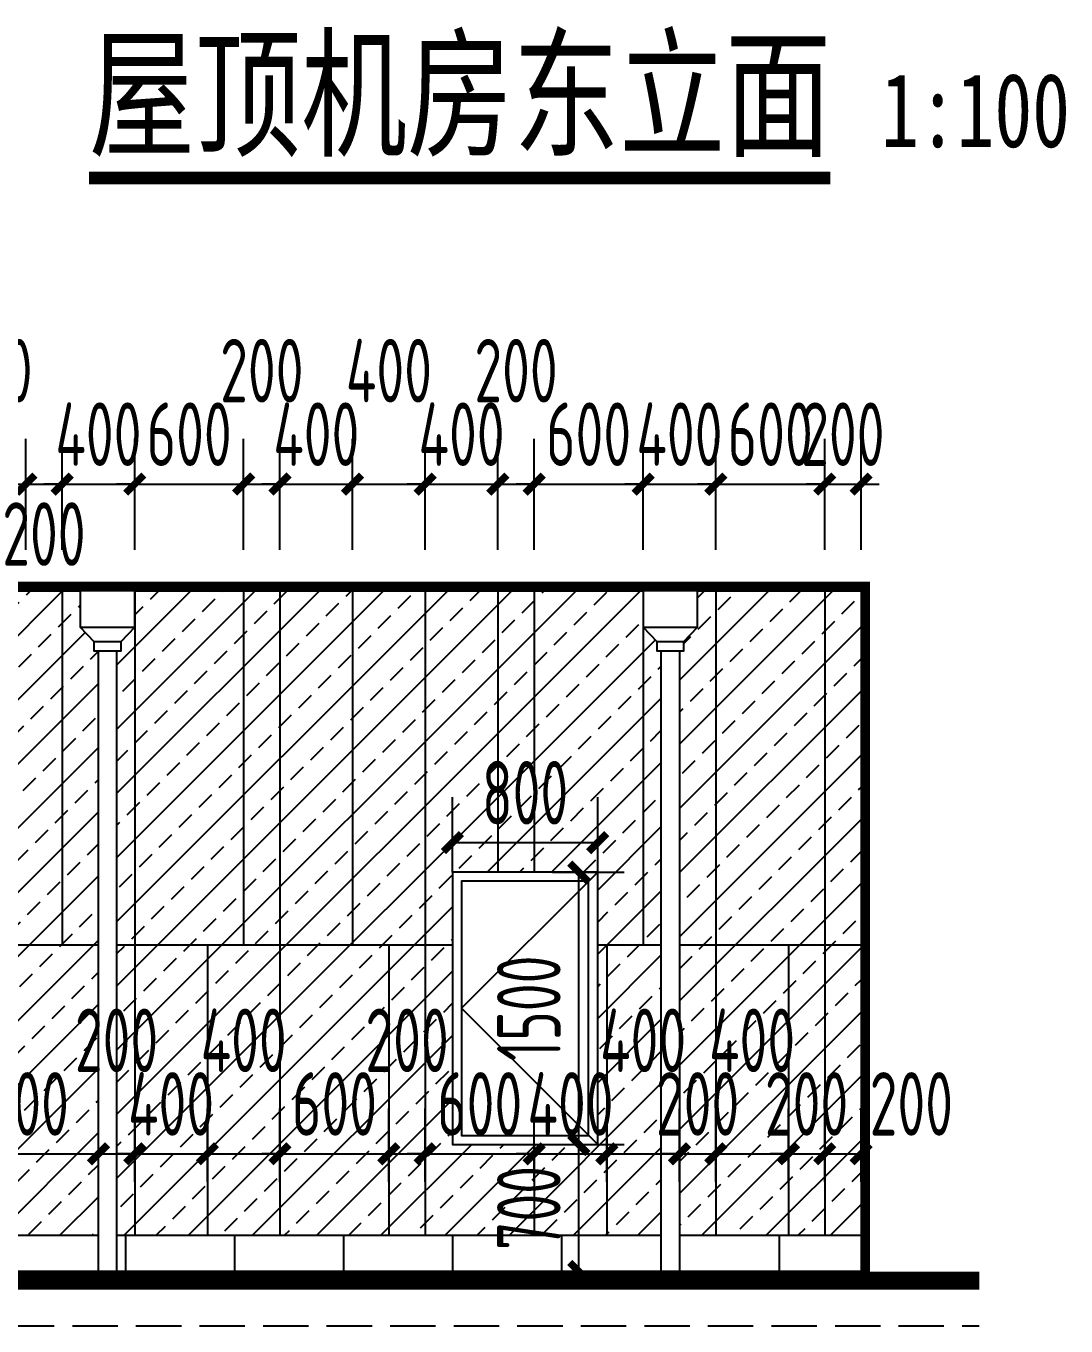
# Model space of a CAD drawing. Extents: x -863035 to 270371, y -8918 to 240488.
# Drawn here: x 214719 to 220447, y 148132 to 155293 of the extents above; entities that cross this region are included whole.
import ezdxf

# ---------------------------------------------------------------- set-up
doc = ezdxf.new("R2010")
doc.units = 0
doc.header["$LTSCALE"] = 1000
doc.header["$MEASUREMENT"] = 0
doc.linetypes.add('109-34 轴网$0$L1$0$$AUDIT_BAD_LTYPE1', pattern=[0])
doc.linetypes.add('DASH', pattern=[0.35, 0.25, -0.1])
for name, color, linetype in [('01-标注_尺寸', 124, 'Continuous'), ('02-TEXT_标注', 130, 'Continuous'), ('05-填充_156', 156, 'Continuous'), ('A-C_窗', 140, 'Continuous'), ('DIM_SYMB', 3, 'Continuous'), ('E-墙面分格', 146, 'Continuous'), ('E-立面轮廓', 241, 'Continuous'), ('E_STRM', 7, 'Continuous')]:
    doc.layers.add(name, color=color, linetype=linetype)
doc.styles.add('_TCH_DIM_T3', font='ROS1', dxfattribs={"width": 0.75, "bigfont": 'JD'})
doc.styles.get("Standard").update_dxf_attribs({"font": 'STXIHEI.TTF', "width": 0.75})
doc.dimstyles.new('_TCH_ARCH&&100', dxfattribs={"dimtxt": 350, "dimasz": 100, "dimexe": 250, "dimexo": 300, "dimgap": 100, "dimtad": 1, "dimdec": 0, "dimzin": 0, "dimdsep": 46, "dimtxsty": '_TCH_DIM_T3', "dimblk": 'ARCHTICK', "dimcen": 0.09, "dimclrt": 7, "dimazin": 2, "dimtfac": 1, "dimtdec": 0, "dimtix": 1, "dimtmove": 2, "dimatfit": 3, "dimfxl": 0, "dimtolj": 1, "dimtzin": 0, "dimarcsym": 0})

# ---------------------------------------------------------------- blocks, each defined once
blk = doc.blocks.new('JDLKSAJDLAKSDOW')
at = {"layer": 'A-C_窗', "linetype": '109-34 轴网$0$L1$0$$AUDIT_BAD_LTYPE1'}
for points in [[(-318023.8, 268749.4), (-318823.8, 268749.4), (-318823.8, 267249.4), (-318023.8, 267249.4)], [(-318073.8, 268699.4), (-318773.8, 268699.4), (-318773.8, 267299.4), (-318073.8, 267299.4)]]:
    blk.add_lwpolyline(points, close=True, dxfattribs=at)
blk.add_lwpolyline([(-318023.8, 268749.4), (-318773.8, 267999.4), (-318023.8, 267249.4)], dxfattribs=at)
blk = doc.blocks.new('_ArchTick')
at = {"color": 0, "linetype": 'ByBlock', "const_width": 0.4}
blk.add_lwpolyline([(-0.5, -0.5), (0.5, 0.5)], dxfattribs=at)
blk = doc.blocks.new('*D2083')
at = {"layer": '01-标注_尺寸', "color": 0, "lineweight": -2, "transparency": 16777216}
for p, q in [((214318, 152408.2), (214318, 153019.5)), ((214718, 152408.2), (214718, 153019.5)), ((214318, 152769.5), (214718, 152769.5))]:
    blk.add_line(p, q, dxfattribs=at)
at = {"layer": 'Defpoints', "color": 0, "transparency": 16777216}
for p in [(214718, 152769.5), (214318, 152108.2), (214718, 152108.2)]:
    blk.add_point(p, dxfattribs=at)
at = {"layer": '01-标注_尺寸', "color": 0, "lineweight": -2, "transparency": 16777216, "xscale": 100, "yscale": 100, "zscale": 100, "rotation": 180}
blk.add_blockref('_ArchTick', (214318, 152769.5), dxfattribs=at)
at = {"layer": '01-标注_尺寸', "color": 0, "lineweight": -2, "transparency": 16777216, "xscale": 100, "yscale": 100, "zscale": 100}
blk.add_blockref('_ArchTick', (214718, 152769.5), dxfattribs=at)
at = {"layer": '01-标注_尺寸', "color": 7, "transparency": 16777216, "insert": (214518, 153394.5), "char_height": 350, "attachment_point": 5, "style": '_TCH_DIM_T3'}
blk.add_mtext('\\A1;400', dxfattribs=at)
blk = doc.blocks.new('*D2084')
at = {"layer": '01-标注_尺寸', "color": 0, "lineweight": -2, "transparency": 16777216}
for p, q in [((214718, 152408.2), (214718, 153019.5)), ((214918, 152408.2), (214918, 153019.5)), ((214718, 152769.5), (214918, 152769.5))]:
    blk.add_line(p, q, dxfattribs=at)
at = {"layer": 'Defpoints', "color": 0, "transparency": 16777216}
for p in [(214918, 152769.5), (214718, 152108.2), (214918, 152108.2)]:
    blk.add_point(p, dxfattribs=at)
at = {"layer": '01-标注_尺寸', "color": 0, "lineweight": -2, "transparency": 16777216, "xscale": 100, "yscale": 100, "zscale": 100, "rotation": 180}
blk.add_blockref('_ArchTick', (214718, 152769.5), dxfattribs=at)
at = {"layer": '01-标注_尺寸', "color": 0, "lineweight": -2, "transparency": 16777216, "xscale": 100, "yscale": 100, "zscale": 100}
blk.add_blockref('_ArchTick', (214918, 152769.5), dxfattribs=at)
at = {"layer": '01-标注_尺寸', "color": 7, "transparency": 16777216, "insert": (214818, 152494.5), "char_height": 350, "attachment_point": 5, "style": '_TCH_DIM_T3'}
blk.add_mtext('\\A1;200', dxfattribs=at)
blk = doc.blocks.new('*D2085')
at = {"layer": '01-标注_尺寸', "color": 0, "lineweight": -2, "transparency": 16777216}
for p, q in [((214918, 152408.2), (214918, 153019.5)), ((215318, 152408.2), (215318, 153019.5)), ((214918, 152769.5), (214818, 152769.5)), ((214918, 152769.5), (215318, 152769.5)), ((215318, 152769.5), (215418, 152769.5))]:
    blk.add_line(p, q, dxfattribs=at)
at = {"layer": 'Defpoints', "color": 0, "transparency": 16777216}
for p in [(215318, 152769.5), (214918, 152108.2), (215318, 152108.2)]:
    blk.add_point(p, dxfattribs=at)
at = {"layer": '01-标注_尺寸', "color": 0, "lineweight": -2, "transparency": 16777216, "xscale": 100, "yscale": 100, "zscale": 100}
blk.add_blockref('_ArchTick', (214918, 152769.5), dxfattribs=at)
at = {"layer": '01-标注_尺寸', "color": 0, "lineweight": -2, "transparency": 16777216, "xscale": 100, "yscale": 100, "zscale": 100, "rotation": 180}
blk.add_blockref('_ArchTick', (215318, 152769.5), dxfattribs=at)
at = {"layer": '01-标注_尺寸', "color": 7, "transparency": 16777216, "insert": (215118, 153044.5), "char_height": 350, "attachment_point": 5, "style": '_TCH_DIM_T3'}
blk.add_mtext('\\A1;400', dxfattribs=at)
blk = doc.blocks.new('*D2086')
at = {"layer": '01-标注_尺寸', "color": 0, "lineweight": -2, "transparency": 16777216}
for p, q in [((215318, 152408.2), (215318, 153019.5)), ((215918, 152408.2), (215918, 153019.5)), ((215318, 152769.5), (215218, 152769.5)), ((215318, 152769.5), (215918, 152769.5)), ((215918, 152769.5), (216018, 152769.5))]:
    blk.add_line(p, q, dxfattribs=at)
at = {"layer": 'Defpoints', "color": 0, "transparency": 16777216}
for p in [(215918, 152769.5), (215318, 152108.2), (215918, 152108.2)]:
    blk.add_point(p, dxfattribs=at)
at = {"layer": '01-标注_尺寸', "color": 0, "lineweight": -2, "transparency": 16777216, "xscale": 100, "yscale": 100, "zscale": 100}
blk.add_blockref('_ArchTick', (215318, 152769.5), dxfattribs=at)
at = {"layer": '01-标注_尺寸', "color": 0, "lineweight": -2, "transparency": 16777216, "xscale": 100, "yscale": 100, "zscale": 100, "rotation": 180}
blk.add_blockref('_ArchTick', (215918, 152769.5), dxfattribs=at)
at = {"layer": '01-标注_尺寸', "color": 7, "transparency": 16777216, "insert": (215618, 153044.5), "char_height": 350, "attachment_point": 5, "style": '_TCH_DIM_T3'}
blk.add_mtext('\\A1;600', dxfattribs=at)
blk = doc.blocks.new('*D2087')
at = {"layer": '01-标注_尺寸', "color": 0, "lineweight": -2, "transparency": 16777216}
for p, q in [((215918, 152408.2), (215918, 153019.5)), ((216118, 152408.2), (216118, 153019.5)), ((215918, 152769.5), (216118, 152769.5))]:
    blk.add_line(p, q, dxfattribs=at)
at = {"layer": 'Defpoints', "color": 0, "transparency": 16777216}
for p in [(216118, 152769.5), (215918, 152108.2), (216118, 152108.2)]:
    blk.add_point(p, dxfattribs=at)
at = {"layer": '01-标注_尺寸', "color": 0, "lineweight": -2, "transparency": 16777216, "xscale": 100, "yscale": 100, "zscale": 100, "rotation": 180}
blk.add_blockref('_ArchTick', (215918, 152769.5), dxfattribs=at)
at = {"layer": '01-标注_尺寸', "color": 0, "lineweight": -2, "transparency": 16777216, "xscale": 100, "yscale": 100, "zscale": 100}
blk.add_blockref('_ArchTick', (216118, 152769.5), dxfattribs=at)
at = {"layer": '01-标注_尺寸', "color": 7, "transparency": 16777216, "insert": (216018, 153394.5), "char_height": 350, "attachment_point": 5, "style": '_TCH_DIM_T3'}
blk.add_mtext('\\A1;200', dxfattribs=at)
blk = doc.blocks.new('*D2088')
at = {"layer": '01-标注_尺寸', "color": 0, "lineweight": -2, "transparency": 16777216}
for p, q in [((216118, 152408.2), (216118, 153019.5)), ((216518, 152408.2), (216518, 153019.5)), ((216118, 152769.5), (216018, 152769.5)), ((216118, 152769.5), (216518, 152769.5)), ((216518, 152769.5), (216618, 152769.5))]:
    blk.add_line(p, q, dxfattribs=at)
at = {"layer": 'Defpoints', "color": 0, "transparency": 16777216}
for p in [(216518, 152769.5), (216118, 152108.2), (216518, 152108.2)]:
    blk.add_point(p, dxfattribs=at)
at = {"layer": '01-标注_尺寸', "color": 0, "lineweight": -2, "transparency": 16777216, "xscale": 100, "yscale": 100, "zscale": 100}
blk.add_blockref('_ArchTick', (216118, 152769.5), dxfattribs=at)
at = {"layer": '01-标注_尺寸', "color": 0, "lineweight": -2, "transparency": 16777216, "xscale": 100, "yscale": 100, "zscale": 100, "rotation": 180}
blk.add_blockref('_ArchTick', (216518, 152769.5), dxfattribs=at)
at = {"layer": '01-标注_尺寸', "color": 7, "transparency": 16777216, "insert": (216318, 153044.5), "char_height": 350, "attachment_point": 5, "style": '_TCH_DIM_T3'}
blk.add_mtext('\\A1;400', dxfattribs=at)
blk = doc.blocks.new('*D2089')
at = {"layer": '01-标注_尺寸', "color": 0, "lineweight": -2, "transparency": 16777216}
for p, q in [((216518, 152408.2), (216518, 153019.5)), ((216918, 152408.2), (216918, 153019.5)), ((216518, 152769.5), (216918, 152769.5))]:
    blk.add_line(p, q, dxfattribs=at)
at = {"layer": 'Defpoints', "color": 0, "transparency": 16777216}
for p in [(216918, 152769.5), (216518, 152108.2), (216918, 152108.2)]:
    blk.add_point(p, dxfattribs=at)
at = {"layer": '01-标注_尺寸', "color": 0, "lineweight": -2, "transparency": 16777216, "xscale": 100, "yscale": 100, "zscale": 100, "rotation": 180}
blk.add_blockref('_ArchTick', (216518, 152769.5), dxfattribs=at)
at = {"layer": '01-标注_尺寸', "color": 0, "lineweight": -2, "transparency": 16777216, "xscale": 100, "yscale": 100, "zscale": 100}
blk.add_blockref('_ArchTick', (216918, 152769.5), dxfattribs=at)
at = {"layer": '01-标注_尺寸', "color": 7, "transparency": 16777216, "insert": (216718, 153394.5), "char_height": 350, "attachment_point": 5, "style": '_TCH_DIM_T3'}
blk.add_mtext('\\A1;400', dxfattribs=at)
blk = doc.blocks.new('*D2090')
at = {"layer": '01-标注_尺寸', "color": 0, "lineweight": -2, "transparency": 16777216}
for p, q in [((216918, 152408.2), (216918, 153019.5)), ((217318, 152408.2), (217318, 153019.5)), ((216918, 152769.5), (216818, 152769.5)), ((216918, 152769.5), (217318, 152769.5)), ((217318, 152769.5), (217418, 152769.5))]:
    blk.add_line(p, q, dxfattribs=at)
at = {"layer": 'Defpoints', "color": 0, "transparency": 16777216}
for p in [(217318, 152769.5), (216918, 152108.2), (217318, 152108.2)]:
    blk.add_point(p, dxfattribs=at)
at = {"layer": '01-标注_尺寸', "color": 0, "lineweight": -2, "transparency": 16777216, "xscale": 100, "yscale": 100, "zscale": 100}
blk.add_blockref('_ArchTick', (216918, 152769.5), dxfattribs=at)
at = {"layer": '01-标注_尺寸', "color": 0, "lineweight": -2, "transparency": 16777216, "xscale": 100, "yscale": 100, "zscale": 100, "rotation": 180}
blk.add_blockref('_ArchTick', (217318, 152769.5), dxfattribs=at)
at = {"layer": '01-标注_尺寸', "color": 7, "transparency": 16777216, "insert": (217118, 153044.5), "char_height": 350, "attachment_point": 5, "style": '_TCH_DIM_T3'}
blk.add_mtext('\\A1;400', dxfattribs=at)
blk = doc.blocks.new('*D2091')
at = {"layer": '01-标注_尺寸', "color": 0, "lineweight": -2, "transparency": 16777216}
for p, q in [((217318, 152408.2), (217318, 153019.5)), ((217518, 152408.2), (217518, 153019.5)), ((217318, 152769.5), (217518, 152769.5))]:
    blk.add_line(p, q, dxfattribs=at)
at = {"layer": 'Defpoints', "color": 0, "transparency": 16777216}
for p in [(217518, 152769.5), (217318, 152108.2), (217518, 152108.2)]:
    blk.add_point(p, dxfattribs=at)
at = {"layer": '01-标注_尺寸', "color": 0, "lineweight": -2, "transparency": 16777216, "xscale": 100, "yscale": 100, "zscale": 100, "rotation": 180}
blk.add_blockref('_ArchTick', (217318, 152769.5), dxfattribs=at)
at = {"layer": '01-标注_尺寸', "color": 0, "lineweight": -2, "transparency": 16777216, "xscale": 100, "yscale": 100, "zscale": 100}
blk.add_blockref('_ArchTick', (217518, 152769.5), dxfattribs=at)
at = {"layer": '01-标注_尺寸', "color": 7, "transparency": 16777216, "insert": (217418, 153394.5), "char_height": 350, "attachment_point": 5, "style": '_TCH_DIM_T3'}
blk.add_mtext('\\A1;200', dxfattribs=at)
blk = doc.blocks.new('*D2092')
at = {"layer": '01-标注_尺寸', "color": 0, "lineweight": -2, "transparency": 16777216}
for p, q in [((217518, 152408.2), (217518, 153019.5)), ((218118, 152408.2), (218118, 153019.5)), ((217518, 152769.5), (217418, 152769.5)), ((217518, 152769.5), (218118, 152769.5)), ((218118, 152769.5), (218218, 152769.5))]:
    blk.add_line(p, q, dxfattribs=at)
at = {"layer": 'Defpoints', "color": 0, "transparency": 16777216}
for p in [(218118, 152769.5), (217518, 152108.2), (218118, 152108.2)]:
    blk.add_point(p, dxfattribs=at)
at = {"layer": '01-标注_尺寸', "color": 0, "lineweight": -2, "transparency": 16777216, "xscale": 100, "yscale": 100, "zscale": 100}
blk.add_blockref('_ArchTick', (217518, 152769.5), dxfattribs=at)
at = {"layer": '01-标注_尺寸', "color": 0, "lineweight": -2, "transparency": 16777216, "xscale": 100, "yscale": 100, "zscale": 100, "rotation": 180}
blk.add_blockref('_ArchTick', (218118, 152769.5), dxfattribs=at)
at = {"layer": '01-标注_尺寸', "color": 7, "transparency": 16777216, "insert": (217818, 153044.5), "char_height": 350, "attachment_point": 5, "style": '_TCH_DIM_T3'}
blk.add_mtext('\\A1;600', dxfattribs=at)
blk = doc.blocks.new('*D2093')
at = {"layer": '01-标注_尺寸', "color": 0, "lineweight": -2, "transparency": 16777216}
for p, q in [((218118, 152408.2), (218118, 153019.5)), ((218518, 152408.2), (218518, 153019.5)), ((218118, 152769.5), (218018, 152769.5)), ((218118, 152769.5), (218518, 152769.5)), ((218518, 152769.5), (218618, 152769.5))]:
    blk.add_line(p, q, dxfattribs=at)
at = {"layer": 'Defpoints', "color": 0, "transparency": 16777216}
for p in [(218518, 152769.5), (218118, 152108.2), (218518, 152108.2)]:
    blk.add_point(p, dxfattribs=at)
at = {"layer": '01-标注_尺寸', "color": 0, "lineweight": -2, "transparency": 16777216, "xscale": 100, "yscale": 100, "zscale": 100}
blk.add_blockref('_ArchTick', (218118, 152769.5), dxfattribs=at)
at = {"layer": '01-标注_尺寸', "color": 0, "lineweight": -2, "transparency": 16777216, "xscale": 100, "yscale": 100, "zscale": 100, "rotation": 180}
blk.add_blockref('_ArchTick', (218518, 152769.5), dxfattribs=at)
at = {"layer": '01-标注_尺寸', "color": 7, "transparency": 16777216, "insert": (218318, 153044.5), "char_height": 350, "attachment_point": 5, "style": '_TCH_DIM_T3'}
blk.add_mtext('\\A1;400', dxfattribs=at)
blk = doc.blocks.new('*D2094')
at = {"layer": '01-标注_尺寸', "color": 0, "lineweight": -2, "transparency": 16777216}
for p, q in [((218518, 152408.2), (218518, 153019.5)), ((219118, 152408.2), (219118, 153019.5)), ((218518, 152769.5), (218418, 152769.5)), ((218518, 152769.5), (219118, 152769.5)), ((219118, 152769.5), (219218, 152769.5))]:
    blk.add_line(p, q, dxfattribs=at)
at = {"layer": 'Defpoints', "color": 0, "transparency": 16777216}
for p in [(219118, 152769.5), (218518, 152108.2), (219118, 152108.2)]:
    blk.add_point(p, dxfattribs=at)
at = {"layer": '01-标注_尺寸', "color": 0, "lineweight": -2, "transparency": 16777216, "xscale": 100, "yscale": 100, "zscale": 100}
blk.add_blockref('_ArchTick', (218518, 152769.5), dxfattribs=at)
at = {"layer": '01-标注_尺寸', "color": 0, "lineweight": -2, "transparency": 16777216, "xscale": 100, "yscale": 100, "zscale": 100, "rotation": 180}
blk.add_blockref('_ArchTick', (219118, 152769.5), dxfattribs=at)
at = {"layer": '01-标注_尺寸', "color": 7, "transparency": 16777216, "insert": (218818, 153044.5), "char_height": 350, "attachment_point": 5, "style": '_TCH_DIM_T3'}
blk.add_mtext('\\A1;600', dxfattribs=at)
blk = doc.blocks.new('*D2095')
at = {"layer": '01-标注_尺寸', "color": 0, "lineweight": -2, "transparency": 16777216}
for p, q in [((219118, 152408.2), (219118, 153019.5)), ((219318, 152408.2), (219318, 153019.5)), ((219118, 152769.5), (219018, 152769.5)), ((219118, 152769.5), (219318, 152769.5)), ((219318, 152769.5), (219418, 152769.5))]:
    blk.add_line(p, q, dxfattribs=at)
at = {"layer": 'Defpoints', "color": 0, "transparency": 16777216}
for p in [(219318, 152769.5), (219118, 152108.2), (219318, 152108.2)]:
    blk.add_point(p, dxfattribs=at)
at = {"layer": '01-标注_尺寸', "color": 0, "lineweight": -2, "transparency": 16777216, "xscale": 100, "yscale": 100, "zscale": 100}
blk.add_blockref('_ArchTick', (219118, 152769.5), dxfattribs=at)
at = {"layer": '01-标注_尺寸', "color": 0, "lineweight": -2, "transparency": 16777216, "xscale": 100, "yscale": 100, "zscale": 100, "rotation": 180}
blk.add_blockref('_ArchTick', (219318, 152769.5), dxfattribs=at)
at = {"layer": '01-标注_尺寸', "color": 7, "transparency": 16777216, "insert": (219218, 153044.5), "char_height": 350, "attachment_point": 5, "style": '_TCH_DIM_T3'}
blk.add_mtext('\\A1;200', dxfattribs=at)
blk = doc.blocks.new('*D2121')
at = {"layer": '01-标注_尺寸', "color": 0, "lineweight": -2, "transparency": 16777216}
for p, q in [((217618.8, 150632), (218013.4, 150632)), ((217763.4, 149132), (217763.4, 150632)), ((217618.8, 149132), (218013.4, 149132))]:
    blk.add_line(p, q, dxfattribs=at)
at = {"layer": 'Defpoints', "color": 0, "transparency": 16777216}
for p in [(217318.8, 150632), (217763.4, 150632), (217318.8, 149132)]:
    blk.add_point(p, dxfattribs=at)
at = {"layer": '01-标注_尺寸', "color": 0, "lineweight": -2, "transparency": 16777216, "xscale": 100, "yscale": 100, "zscale": 100}
for p, rotation in [((217763.4, 150632), 90), ((217763.4, 149132), 270)]:
    blk.add_blockref('_ArchTick', p, dxfattribs=dict(at, rotation=rotation))
at = {"layer": '01-标注_尺寸', "color": 7, "transparency": 16777216, "insert": (217488.4, 149882), "char_height": 350, "attachment_point": 5, "rotation": 90, "style": '_TCH_DIM_T3'}
blk.add_mtext('\\A1;1500', dxfattribs=at)
blk = doc.blocks.new('*D2122')
at = {"layer": '01-标注_尺寸', "color": 0, "lineweight": -2, "transparency": 16777216}
for p, q in [((217618.8, 149132), (218013.4, 149132)), ((217763.4, 148432), (217763.4, 149132)), ((217618.8, 148432), (218013.4, 148432))]:
    blk.add_line(p, q, dxfattribs=at)
at = {"layer": 'Defpoints', "color": 0, "transparency": 16777216}
for p in [(217318.8, 149132), (217763.4, 149132), (217318.8, 148432)]:
    blk.add_point(p, dxfattribs=at)
at = {"layer": '01-标注_尺寸', "color": 0, "lineweight": -2, "transparency": 16777216, "xscale": 100, "yscale": 100, "zscale": 100}
for p, rotation in [((217763.4, 149132), 90), ((217763.4, 148432), 270)]:
    blk.add_blockref('_ArchTick', p, dxfattribs=dict(at, rotation=rotation))
at = {"layer": '01-标注_尺寸', "color": 7, "transparency": 16777216, "insert": (217488.4, 148782), "char_height": 350, "attachment_point": 5, "rotation": 90, "style": '_TCH_DIM_T3'}
blk.add_mtext('\\A1;700', dxfattribs=at)
blk = doc.blocks.new('*D2123')
at = {"layer": '01-标注_尺寸', "color": 0, "lineweight": -2, "transparency": 16777216}
for p, q in [((217068, 150631.8), (217068, 151044.6)), ((217868, 150631.8), (217868, 151044.6)), ((217068, 150794.6), (217868, 150794.6))]:
    blk.add_line(p, q, dxfattribs=at)
at = {"layer": 'Defpoints', "color": 0, "transparency": 16777216}
for p in [(217868, 150794.6), (217068, 150331.8), (217868, 150331.8)]:
    blk.add_point(p, dxfattribs=at)
at = {"layer": '01-标注_尺寸', "color": 0, "lineweight": -2, "transparency": 16777216, "xscale": 100, "yscale": 100, "zscale": 100, "rotation": 180}
blk.add_blockref('_ArchTick', (217068, 150794.6), dxfattribs=at)
at = {"layer": '01-标注_尺寸', "color": 0, "lineweight": -2, "transparency": 16777216, "xscale": 100, "yscale": 100, "zscale": 100}
blk.add_blockref('_ArchTick', (217868, 150794.6), dxfattribs=at)
at = {"layer": '01-标注_尺寸', "color": 7, "transparency": 16777216, "insert": (217468, 151069.6), "char_height": 350, "attachment_point": 5, "style": '_TCH_DIM_T3'}
blk.add_mtext('\\A1;800', dxfattribs=at)
blk = doc.blocks.new('_RAINH')
blk.add_lwpolyline([(-150, 0), (-150, -200), (150, -200), (150, 0)], close=True)
for points in [[(-150, -200), (-75, -280), (75, -280), (150, -200)], [(-75, -280), (-75, -330), (75, -330), (75, -280)]]:
    blk.add_lwpolyline(points)
blk = doc.blocks.new('*D2148')
at = {"layer": '01-标注_尺寸', "color": 0, "lineweight": -2, "transparency": 16777216}
for p, q in [((214318, 148925.3), (214318, 149330.5)), ((215118, 148925.3), (215118, 149330.5)), ((214318, 149080.5), (215118, 149080.5))]:
    blk.add_line(p, q, dxfattribs=at)
at = {"layer": 'Defpoints', "color": 0, "transparency": 16777216}
for p in [(215118, 149080.5), (214318, 148625.3), (215118, 148625.3)]:
    blk.add_point(p, dxfattribs=at)
at = {"layer": '01-标注_尺寸', "color": 0, "lineweight": -2, "transparency": 16777216, "xscale": 100, "yscale": 100, "zscale": 100, "rotation": 180}
blk.add_blockref('_ArchTick', (214318, 149080.5), dxfattribs=at)
at = {"layer": '01-标注_尺寸', "color": 0, "lineweight": -2, "transparency": 16777216, "xscale": 100, "yscale": 100, "zscale": 100}
blk.add_blockref('_ArchTick', (215118, 149080.5), dxfattribs=at)
at = {"layer": '01-标注_尺寸', "color": 7, "transparency": 16777216, "insert": (214718, 149355.5), "char_height": 350, "attachment_point": 5, "style": '_TCH_DIM_T3'}
blk.add_mtext('\\A1;800', dxfattribs=at)
blk = doc.blocks.new('*D2149')
at = {"layer": '01-标注_尺寸', "color": 0, "lineweight": -2, "transparency": 16777216}
for p, q in [((215118, 148925.3), (215118, 149330.5)), ((215318, 148925.3), (215318, 149330.5)), ((215118, 149080.5), (215318, 149080.5))]:
    blk.add_line(p, q, dxfattribs=at)
at = {"layer": 'Defpoints', "color": 0, "transparency": 16777216}
for p in [(215318, 149080.5), (215118, 148625.3), (215318, 148625.3)]:
    blk.add_point(p, dxfattribs=at)
at = {"layer": '01-标注_尺寸', "color": 0, "lineweight": -2, "transparency": 16777216, "xscale": 100, "yscale": 100, "zscale": 100, "rotation": 180}
blk.add_blockref('_ArchTick', (215118, 149080.5), dxfattribs=at)
at = {"layer": '01-标注_尺寸', "color": 0, "lineweight": -2, "transparency": 16777216, "xscale": 100, "yscale": 100, "zscale": 100}
blk.add_blockref('_ArchTick', (215318, 149080.5), dxfattribs=at)
at = {"layer": '01-标注_尺寸', "color": 7, "transparency": 16777216, "insert": (215218, 149705.5), "char_height": 350, "attachment_point": 5, "style": '_TCH_DIM_T3'}
blk.add_mtext('\\A1;200', dxfattribs=at)
blk = doc.blocks.new('*D2150')
at = {"layer": '01-标注_尺寸', "color": 0, "lineweight": -2, "transparency": 16777216}
for p, q in [((215318, 148925.3), (215318, 149330.5)), ((215718, 148925.3), (215718, 149330.5)), ((215318, 149080.5), (215218, 149080.5)), ((215318, 149080.5), (215718, 149080.5)), ((215718, 149080.5), (215818, 149080.5))]:
    blk.add_line(p, q, dxfattribs=at)
at = {"layer": 'Defpoints', "color": 0, "transparency": 16777216}
for p in [(215718, 149080.5), (215318, 148625.3), (215718, 148625.3)]:
    blk.add_point(p, dxfattribs=at)
at = {"layer": '01-标注_尺寸', "color": 0, "lineweight": -2, "transparency": 16777216, "xscale": 100, "yscale": 100, "zscale": 100}
blk.add_blockref('_ArchTick', (215318, 149080.5), dxfattribs=at)
at = {"layer": '01-标注_尺寸', "color": 0, "lineweight": -2, "transparency": 16777216, "xscale": 100, "yscale": 100, "zscale": 100, "rotation": 180}
blk.add_blockref('_ArchTick', (215718, 149080.5), dxfattribs=at)
at = {"layer": '01-标注_尺寸', "color": 7, "transparency": 16777216, "insert": (215518, 149355.5), "char_height": 350, "attachment_point": 5, "style": '_TCH_DIM_T3'}
blk.add_mtext('\\A1;400', dxfattribs=at)
blk = doc.blocks.new('*D2151')
at = {"layer": '01-标注_尺寸', "color": 0, "lineweight": -2, "transparency": 16777216}
for p, q in [((215718, 148925.3), (215718, 149330.5)), ((216118, 148925.3), (216118, 149330.5)), ((215718, 149080.5), (216118, 149080.5))]:
    blk.add_line(p, q, dxfattribs=at)
at = {"layer": 'Defpoints', "color": 0, "transparency": 16777216}
for p in [(216118, 149080.5), (215718, 148625.3), (216118, 148625.3)]:
    blk.add_point(p, dxfattribs=at)
at = {"layer": '01-标注_尺寸', "color": 0, "lineweight": -2, "transparency": 16777216, "xscale": 100, "yscale": 100, "zscale": 100, "rotation": 180}
blk.add_blockref('_ArchTick', (215718, 149080.5), dxfattribs=at)
at = {"layer": '01-标注_尺寸', "color": 0, "lineweight": -2, "transparency": 16777216, "xscale": 100, "yscale": 100, "zscale": 100}
blk.add_blockref('_ArchTick', (216118, 149080.5), dxfattribs=at)
at = {"layer": '01-标注_尺寸', "color": 7, "transparency": 16777216, "insert": (215918, 149705.5), "char_height": 350, "attachment_point": 5, "style": '_TCH_DIM_T3'}
blk.add_mtext('\\A1;400', dxfattribs=at)
blk = doc.blocks.new('*D2152')
at = {"layer": '01-标注_尺寸', "color": 0, "lineweight": -2, "transparency": 16777216}
for p, q in [((216118, 148925.3), (216118, 149330.5)), ((216718, 148925.3), (216718, 149330.5)), ((216118, 149080.5), (216018, 149080.5)), ((216118, 149080.5), (216718, 149080.5)), ((216718, 149080.5), (216818, 149080.5))]:
    blk.add_line(p, q, dxfattribs=at)
at = {"layer": 'Defpoints', "color": 0, "transparency": 16777216}
for p in [(216718, 149080.5), (216118, 148625.3), (216718, 148625.3)]:
    blk.add_point(p, dxfattribs=at)
at = {"layer": '01-标注_尺寸', "color": 0, "lineweight": -2, "transparency": 16777216, "xscale": 100, "yscale": 100, "zscale": 100}
blk.add_blockref('_ArchTick', (216118, 149080.5), dxfattribs=at)
at = {"layer": '01-标注_尺寸', "color": 0, "lineweight": -2, "transparency": 16777216, "xscale": 100, "yscale": 100, "zscale": 100, "rotation": 180}
blk.add_blockref('_ArchTick', (216718, 149080.5), dxfattribs=at)
at = {"layer": '01-标注_尺寸', "color": 7, "transparency": 16777216, "insert": (216418, 149355.5), "char_height": 350, "attachment_point": 5, "style": '_TCH_DIM_T3'}
blk.add_mtext('\\A1;600', dxfattribs=at)
blk = doc.blocks.new('*D2153')
at = {"layer": '01-标注_尺寸', "color": 0, "lineweight": -2, "transparency": 16777216}
for p, q in [((216718, 148925.3), (216718, 149330.5)), ((216918, 148925.3), (216918, 149330.5)), ((216718, 149080.5), (216918, 149080.5))]:
    blk.add_line(p, q, dxfattribs=at)
at = {"layer": 'Defpoints', "color": 0, "transparency": 16777216}
for p in [(216918, 149080.5), (216718, 148625.3), (216918, 148625.3)]:
    blk.add_point(p, dxfattribs=at)
at = {"layer": '01-标注_尺寸', "color": 0, "lineweight": -2, "transparency": 16777216, "xscale": 100, "yscale": 100, "zscale": 100, "rotation": 180}
blk.add_blockref('_ArchTick', (216718, 149080.5), dxfattribs=at)
at = {"layer": '01-标注_尺寸', "color": 0, "lineweight": -2, "transparency": 16777216, "xscale": 100, "yscale": 100, "zscale": 100}
blk.add_blockref('_ArchTick', (216918, 149080.5), dxfattribs=at)
at = {"layer": '01-标注_尺寸', "color": 7, "transparency": 16777216, "insert": (216818, 149705.5), "char_height": 350, "attachment_point": 5, "style": '_TCH_DIM_T3'}
blk.add_mtext('\\A1;200', dxfattribs=at)
blk = doc.blocks.new('*D2154')
at = {"layer": '01-标注_尺寸', "color": 0, "lineweight": -2, "transparency": 16777216}
for p, q in [((216918, 148925.3), (216918, 149330.5)), ((217518, 148925.3), (217518, 149330.5)), ((216918, 149080.5), (216818, 149080.5)), ((216918, 149080.5), (217518, 149080.5)), ((217518, 149080.5), (217618, 149080.5))]:
    blk.add_line(p, q, dxfattribs=at)
at = {"layer": 'Defpoints', "color": 0, "transparency": 16777216}
for p in [(217518, 149080.5), (216918, 148625.3), (217518, 148625.3)]:
    blk.add_point(p, dxfattribs=at)
at = {"layer": '01-标注_尺寸', "color": 0, "lineweight": -2, "transparency": 16777216, "xscale": 100, "yscale": 100, "zscale": 100}
blk.add_blockref('_ArchTick', (216918, 149080.5), dxfattribs=at)
at = {"layer": '01-标注_尺寸', "color": 0, "lineweight": -2, "transparency": 16777216, "xscale": 100, "yscale": 100, "zscale": 100, "rotation": 180}
blk.add_blockref('_ArchTick', (217518, 149080.5), dxfattribs=at)
at = {"layer": '01-标注_尺寸', "color": 7, "transparency": 16777216, "insert": (217218, 149355.5), "char_height": 350, "attachment_point": 5, "style": '_TCH_DIM_T3'}
blk.add_mtext('\\A1;600', dxfattribs=at)
blk = doc.blocks.new('*D2155')
at = {"layer": '01-标注_尺寸', "color": 0, "lineweight": -2, "transparency": 16777216}
for p, q in [((217518, 148925.3), (217518, 149330.5)), ((217918, 148925.3), (217918, 149330.5)), ((217518, 149080.5), (217418, 149080.5)), ((217518, 149080.5), (217918, 149080.5)), ((217918, 149080.5), (218018, 149080.5))]:
    blk.add_line(p, q, dxfattribs=at)
at = {"layer": 'Defpoints', "color": 0, "transparency": 16777216}
for p in [(217918, 149080.5), (217518, 148625.3), (217918, 148625.3)]:
    blk.add_point(p, dxfattribs=at)
at = {"layer": '01-标注_尺寸', "color": 0, "lineweight": -2, "transparency": 16777216, "xscale": 100, "yscale": 100, "zscale": 100}
blk.add_blockref('_ArchTick', (217518, 149080.5), dxfattribs=at)
at = {"layer": '01-标注_尺寸', "color": 0, "lineweight": -2, "transparency": 16777216, "xscale": 100, "yscale": 100, "zscale": 100, "rotation": 180}
blk.add_blockref('_ArchTick', (217918, 149080.5), dxfattribs=at)
at = {"layer": '01-标注_尺寸', "color": 7, "transparency": 16777216, "insert": (217718, 149355.5), "char_height": 350, "attachment_point": 5, "style": '_TCH_DIM_T3'}
blk.add_mtext('\\A1;400', dxfattribs=at)
blk = doc.blocks.new('*D2156')
at = {"layer": '01-标注_尺寸', "color": 0, "lineweight": -2, "transparency": 16777216}
for p, q in [((217918, 148925.3), (217918, 149330.5)), ((218318, 148925.3), (218318, 149330.5)), ((217918, 149080.5), (218318, 149080.5))]:
    blk.add_line(p, q, dxfattribs=at)
at = {"layer": 'Defpoints', "color": 0, "transparency": 16777216}
for p in [(218318, 149080.5), (217918, 148625.3), (218318, 148625.3)]:
    blk.add_point(p, dxfattribs=at)
at = {"layer": '01-标注_尺寸', "color": 0, "lineweight": -2, "transparency": 16777216, "xscale": 100, "yscale": 100, "zscale": 100, "rotation": 180}
blk.add_blockref('_ArchTick', (217918, 149080.5), dxfattribs=at)
at = {"layer": '01-标注_尺寸', "color": 0, "lineweight": -2, "transparency": 16777216, "xscale": 100, "yscale": 100, "zscale": 100}
blk.add_blockref('_ArchTick', (218318, 149080.5), dxfattribs=at)
at = {"layer": '01-标注_尺寸', "color": 7, "transparency": 16777216, "insert": (218118, 149705.5), "char_height": 350, "attachment_point": 5, "style": '_TCH_DIM_T3'}
blk.add_mtext('\\A1;400', dxfattribs=at)
blk = doc.blocks.new('*D2157')
at = {"layer": '01-标注_尺寸', "color": 0, "lineweight": -2, "transparency": 16777216}
for p, q in [((218318, 148925.3), (218318, 149330.5)), ((218518, 148925.3), (218518, 149330.5)), ((218318, 149080.5), (218218, 149080.5)), ((218318, 149080.5), (218518, 149080.5)), ((218518, 149080.5), (218618, 149080.5))]:
    blk.add_line(p, q, dxfattribs=at)
at = {"layer": 'Defpoints', "color": 0, "transparency": 16777216}
for p in [(218518, 149080.5), (218318, 148625.3), (218518, 148625.3)]:
    blk.add_point(p, dxfattribs=at)
at = {"layer": '01-标注_尺寸', "color": 0, "lineweight": -2, "transparency": 16777216, "xscale": 100, "yscale": 100, "zscale": 100}
blk.add_blockref('_ArchTick', (218318, 149080.5), dxfattribs=at)
at = {"layer": '01-标注_尺寸', "color": 0, "lineweight": -2, "transparency": 16777216, "xscale": 100, "yscale": 100, "zscale": 100, "rotation": 180}
blk.add_blockref('_ArchTick', (218518, 149080.5), dxfattribs=at)
at = {"layer": '01-标注_尺寸', "color": 7, "transparency": 16777216, "insert": (218418, 149355.5), "char_height": 350, "attachment_point": 5, "style": '_TCH_DIM_T3'}
blk.add_mtext('\\A1;200', dxfattribs=at)
blk = doc.blocks.new('*D2158')
at = {"layer": '01-标注_尺寸', "color": 0, "lineweight": -2, "transparency": 16777216}
for p, q in [((218518, 148925.3), (218518, 149330.5)), ((218918, 148925.3), (218918, 149330.5)), ((218518, 149080.5), (218918, 149080.5))]:
    blk.add_line(p, q, dxfattribs=at)
at = {"layer": 'Defpoints', "color": 0, "transparency": 16777216}
for p in [(218918, 149080.5), (218518, 148625.3), (218918, 148625.3)]:
    blk.add_point(p, dxfattribs=at)
at = {"layer": '01-标注_尺寸', "color": 0, "lineweight": -2, "transparency": 16777216, "xscale": 100, "yscale": 100, "zscale": 100, "rotation": 180}
blk.add_blockref('_ArchTick', (218518, 149080.5), dxfattribs=at)
at = {"layer": '01-标注_尺寸', "color": 0, "lineweight": -2, "transparency": 16777216, "xscale": 100, "yscale": 100, "zscale": 100}
blk.add_blockref('_ArchTick', (218918, 149080.5), dxfattribs=at)
at = {"layer": '01-标注_尺寸', "color": 7, "transparency": 16777216, "insert": (218718, 149705.5), "char_height": 350, "attachment_point": 5, "style": '_TCH_DIM_T3'}
blk.add_mtext('\\A1;400', dxfattribs=at)
blk = doc.blocks.new('*D2159')
at = {"layer": '01-标注_尺寸', "color": 0, "lineweight": -2, "transparency": 16777216}
for p, q in [((218918, 148925.3), (218918, 149330.5)), ((219118, 148925.3), (219118, 149330.5)), ((218918, 149080.5), (218818, 149080.5)), ((218918, 149080.5), (219118, 149080.5)), ((219118, 149080.5), (219218, 149080.5))]:
    blk.add_line(p, q, dxfattribs=at)
at = {"layer": 'Defpoints', "color": 0, "transparency": 16777216}
for p in [(219118, 149080.5), (218918, 148625.3), (219118, 148625.3)]:
    blk.add_point(p, dxfattribs=at)
at = {"layer": '01-标注_尺寸', "color": 0, "lineweight": -2, "transparency": 16777216, "xscale": 100, "yscale": 100, "zscale": 100}
blk.add_blockref('_ArchTick', (218918, 149080.5), dxfattribs=at)
at = {"layer": '01-标注_尺寸', "color": 0, "lineweight": -2, "transparency": 16777216, "xscale": 100, "yscale": 100, "zscale": 100, "rotation": 180}
blk.add_blockref('_ArchTick', (219118, 149080.5), dxfattribs=at)
at = {"layer": '01-标注_尺寸', "color": 7, "transparency": 16777216, "insert": (219018, 149355.5), "char_height": 350, "attachment_point": 5, "style": '_TCH_DIM_T3'}
blk.add_mtext('\\A1;200', dxfattribs=at)
blk = doc.blocks.new('*D2160')
at = {"layer": '01-标注_尺寸', "color": 0, "lineweight": -2, "transparency": 16777216}
for p, q in [((219118, 148925.3), (219118, 149330.5)), ((219318, 148925.3), (219318, 149330.5)), ((219118, 149080.5), (219318, 149080.5))]:
    blk.add_line(p, q, dxfattribs=at)
at = {"layer": 'Defpoints', "color": 0, "transparency": 16777216}
for p in [(219318, 149080.5), (219118, 148625.3), (219318, 148625.3)]:
    blk.add_point(p, dxfattribs=at)
at = {"layer": '01-标注_尺寸', "color": 0, "lineweight": -2, "transparency": 16777216, "xscale": 100, "yscale": 100, "zscale": 100, "rotation": 180}
blk.add_blockref('_ArchTick', (219118, 149080.5), dxfattribs=at)
at = {"layer": '01-标注_尺寸', "color": 0, "lineweight": -2, "transparency": 16777216, "xscale": 100, "yscale": 100, "zscale": 100}
blk.add_blockref('_ArchTick', (219318, 149080.5), dxfattribs=at)
at = {"layer": '01-标注_尺寸', "color": 7, "transparency": 16777216, "insert": (219595.2, 149355.5), "char_height": 350, "attachment_point": 5, "style": '_TCH_DIM_T3'}
blk.add_mtext('\\A1;200', dxfattribs=at)

msp = doc.modelspace()

# ---------------------------------------------------------------- hatches: boundary and pattern name
at = {"layer": '05-填充_156'}
h = msp.add_hatch(dxfattribs=at)
h.set_pattern_fill('天然石材', color=256, scale=50)
h.set_pattern_definition([(45, (-48911, 285744.35), (-176.77677, 176.77677), []), (45, (-48824.07, 285654.6), (-176.77677, 176.77677), [98.68425, -56.391])])
h.paths.add_polyline_path([(218218, 151852), (218193, 151852), (218193, 151902), (218118, 151982), (218118, 152182), (215318, 152182), (215318, 151982), (215243, 151902), (215243, 151852), (215218, 151852), (215218, 148632), (218218, 148632)])
h.paths.add_polyline_path([(217068, 150632), (217868, 150632), (217868, 149132), (217068, 149132)], flags=16)
h.paths.add_polyline_path([(217068, 150632), (217868, 150632), (217868, 149132), (217868, 149132), (217068, 149132)], flags=0)
h.paths.add_polyline_path([(217118, 150582), (217818, 150582), (217818, 149182), (217118, 149182)], flags=0)
h.paths.add_polyline_path([(219318, 152182), (218418, 152182), (218418, 151982), (218343, 151902), (218343, 151852), (218318, 151852), (218318, 148632), (219318, 148632)])
h.paths.add_polyline_path([(215118, 151852), (215093, 151852), (215093, 151902), (215018, 151982), (215018, 152182), (213918, 152182), (213918, 148632), (215118, 148632)])
h.paths.add_polyline_path([(213918, 152182), (213618, 152182), (213618, 148632), (213918, 148632)])

# ---------------------------------------------------------------- linework, layer by layer
at = {"layer": 'A-C_窗', "linetype": '109-34 轴网$0$L1$0$$AUDIT_BAD_LTYPE1'}
msp.add_line((213618, 148632), (219318, 148632), dxfattribs=at)
at = {"layer": 'A-C_窗', "linetype": 'DASH'}
msp.add_line((212874.9, 148132), (219969.2, 148132), dxfattribs=at)
at = {"layer": 'A-C_窗'}
for points in [[(213618, 152182), (219318, 152182), (219318, 148432), (213618, 148432)], [(217068, 149132), (217868, 149132), (217868, 150632), (217068, 150632)]]:
    msp.add_lwpolyline(points, close=True, dxfattribs=at)
at = {"layer": 'DIM_SYMB', "const_width": 70}
msp.add_lwpolyline([(215066.1, 154456.6), (219148.7, 154456.6)], dxfattribs=at)
at = {"layer": 'E-墙面分格'}
for p, q in [((214918, 152182), (214918, 150232)), ((215318, 152182), (215318, 150232)), ((215918, 152182), (215918, 150232)), ((216118, 152182), (216118, 150232)), ((216518, 152182), (216518, 150232)), ((216918, 152182), (216918, 150232)), ((217318, 152182), (217318, 150632)), ((217518, 152182), (217518, 150632)), ((218118, 152182), (218118, 150232)), ((218518, 152182), (218518, 150232)), ((219118, 152182), (219118, 150232)), ((213618, 150232), (217068, 150232)), ((215118, 150232), (215118, 148632)), ((215318, 150232), (215318, 148632)), ((215718, 150232), (215718, 148632)), ((216118, 150232), (216118, 148632)), ((216718, 150232), (216718, 148632)), ((216918, 150232), (216918, 148632)), ((217868, 150232), (219318, 150232)), ((217918, 150232), (217918, 148632)), ((218318, 150232), (218318, 148632)), ((218518, 150232), (218518, 148632)), ((218918, 150232), (218918, 148632)), ((219118, 150232), (219118, 148632)), ((217518, 149132), (217518, 148632)), ((215268, 148632), (215268, 148432)), ((215868, 148632), (215868, 148432)), ((216468, 148632), (216468, 148432)), ((217068, 148632), (217068, 148432)), ((217668, 148632), (217668, 148432)), ((218268, 148632), (218268, 148432)), ((218868, 148632), (218868, 148432))]:
    msp.add_line(p, q, dxfattribs=at)
at = {"layer": 'E-立面轮廓', "const_width": 50}
msp.add_lwpolyline([(213593, 152207), (219343, 152207), (219343, 148407), (213593, 148407)], close=True, dxfattribs=at)
at = {"layer": 'E-立面轮廓', "const_width": 100}
msp.add_lwpolyline([(212874.9, 148382), (219969.2, 148382)], dxfattribs=at)

# ---------------------------------------------------------------- block references
msp.add_blockref('JDLKSAJDLAKSDOW', (535891.8, -118117.5))

# ---------------------------------------------------------------- texts
at = {"layer": '02-TEXT_标注', "width": 0.75}
for s, height, p in [('屋顶机房东立面', 570.85, (215066.1, 154634.4)), ('1:100', 407.75, (219428.7, 154626))]:
    msp.add_text(s, height=height, dxfattribs=at).set_placement(p)

# ---------------------------------------------------------------- dimensions: what is measured, and where the dimension line sits
at = {"layer": '01-标注_尺寸'}
for base, p1, p2, picture, middle in [((214718, 152769.5), (214318, 152108.2), (214718, 152108.2), '*D2083', (214518, 153394.5)), ((216118, 152769.5), (215918, 152108.2), (216118, 152108.2), '*D2087', (216018, 153394.5)), ((216918, 152769.5), (216518, 152108.2), (216918, 152108.2), '*D2089', (216718, 153394.5)), ((217518, 152769.5), (217318, 152108.2), (217518, 152108.2), '*D2091', (217418, 153394.5)), ((216118, 149080.5), (215718, 148625.3), (216118, 148625.3), '*D2151', (215918, 149705.5)), ((216918, 149080.5), (216718, 148625.3), (216918, 148625.3), '*D2153', (216818, 149705.5)), ((219318, 149080.5), (219118, 148625.3), (219318, 148625.3), '*D2160', (219595.2, 149355.5))]:
    dim = msp.add_linear_dim(base=base, p1=p1, p2=p2, angle=0, dimstyle='_TCH_ARCH&&100', dxfattribs=at)
    dim.commit()
    dim.dimension.update_dxf_attribs({"geometry": picture, "text_midpoint": middle, "dimtype": 161})
for p1, p2, distance, picture, middle in [((216118, 152108.2), (216518, 152108.2), 661.3, '*D2088', (216318, 153044.5)), ((216918, 152108.2), (217318, 152108.2), 661.3, '*D2090', (217118, 153044.5)), ((219118, 152108.2), (219318, 152108.2), 661.3, '*D2095', (219218, 153044.5)), ((217068, 150331.8), (217868, 150331.8), 462.8, '*D2123', (217468, 151069.6)), ((217318.8, 149132), (217318.8, 150632), -444.6, '*D2121', (217488.4, 149882)), ((216118, 148625.3), (216718, 148625.3), 455.2, '*D2152', (216418, 149355.5)), ((216918, 148625.3), (217518, 148625.3), 455.2, '*D2154', (217218, 149355.5)), ((218918, 148625.3), (219118, 148625.3), 455.2, '*D2159', (219018, 149355.5)), ((217318.8, 148432), (217318.8, 149132), -444.6, '*D2122', (217488.4, 148782))]:
    dim = msp.add_aligned_dim(p1=p1, p2=p2, distance=distance, dimstyle='_TCH_ARCH&&100', dxfattribs=at)
    dim.commit()
    dim.dimension.update_dxf_attribs({"geometry": picture, "text_midpoint": middle})

# ---------------------------------------------------------------- next in the draw order: wipeouts: each hides what was drawn before it
for points in [[(215218, 151852), (215218, 148432), (215118, 148432), (215118, 151852), (215093, 151852), (215093, 151902), (215018, 151982), (215018, 152182), (215318, 152182), (215318, 151982), (215243, 151902), (215243, 151852)], [(218318, 151852), (218318, 148432), (218218, 148432), (218218, 151852), (218193, 151852), (218193, 151902), (218118, 151982), (218118, 152182), (218418, 152182), (218418, 151982), (218343, 151902), (218343, 151852)]]:
    msp.add_wipeout(points).dxf.layer = 'E_STRM'

# ---------------------------------------------------------------- next in the draw order: linework, layer by layer
at = {"layer": 'E_STRM'}
for p, q in [((215118, 148432), (215118, 151852)), ((215218, 151852), (215218, 148432)), ((218218, 148432), (218218, 151852)), ((218318, 151852), (218318, 148432)), ((215218, 148432), (215118, 148432)), ((218318, 148432), (218218, 148432))]:
    msp.add_line(p, q, dxfattribs=at)

# ---------------------------------------------------------------- next in the draw order: block references
msp.add_blockref('_RAINH', (215168, 152182), dxfattribs=at)
at = {"layer": 'E_STRM', "rotation": 1.844194637001806e-06}
msp.add_blockref('_RAINH', (218268, 152182), dxfattribs=at)

# ---------------------------------------------------------------- next in the draw order: dimensions: what is measured, and where the dimension line sits
at = {"layer": '01-标注_尺寸'}
for p1, p2, distance, picture, middle in [((214918, 152108.2), (215318, 152108.2), 661.3, '*D2085', (215118, 153044.5)), ((215318, 152108.2), (215918, 152108.2), 661.3, '*D2086', (215618, 153044.5)), ((217518, 152108.2), (218118, 152108.2), 661.3, '*D2092', (217818, 153044.5)), ((218118, 152108.2), (218518, 152108.2), 661.3, '*D2093', (218318, 153044.5)), ((218518, 152108.2), (219118, 152108.2), 661.3, '*D2094', (218818, 153044.5)), ((214318, 148625.3), (215118, 148625.3), 455.2, '*D2148', (214718, 149355.5)), ((215318, 148625.3), (215718, 148625.3), 455.2, '*D2150', (215518, 149355.5)), ((217518, 148625.3), (217918, 148625.3), 455.2, '*D2155', (217718, 149355.5)), ((218318, 148625.3), (218518, 148625.3), 455.2, '*D2157', (218418, 149355.5))]:
    dim = msp.add_aligned_dim(p1=p1, p2=p2, distance=distance, dimstyle='_TCH_ARCH&&100', dxfattribs=at)
    dim.commit()
    dim.dimension.update_dxf_attribs({"geometry": picture, "text_midpoint": middle})
for base, p1, p2, picture, middle in [((214918, 152769.5), (214718, 152108.2), (214918, 152108.2), '*D2084', (214818, 152494.5)), ((215318, 149080.5), (215118, 148625.3), (215318, 148625.3), '*D2149', (215218, 149705.5)), ((218318, 149080.5), (217918, 148625.3), (218318, 148625.3), '*D2156', (218118, 149705.5)), ((218918, 149080.5), (218518, 148625.3), (218918, 148625.3), '*D2158', (218718, 149705.5))]:
    dim = msp.add_linear_dim(base=base, p1=p1, p2=p2, angle=0, dimstyle='_TCH_ARCH&&100', dxfattribs=at)
    dim.commit()
    dim.dimension.update_dxf_attribs({"geometry": picture, "text_midpoint": middle, "dimtype": 161})

doc.saveas('drawing.dxf')
